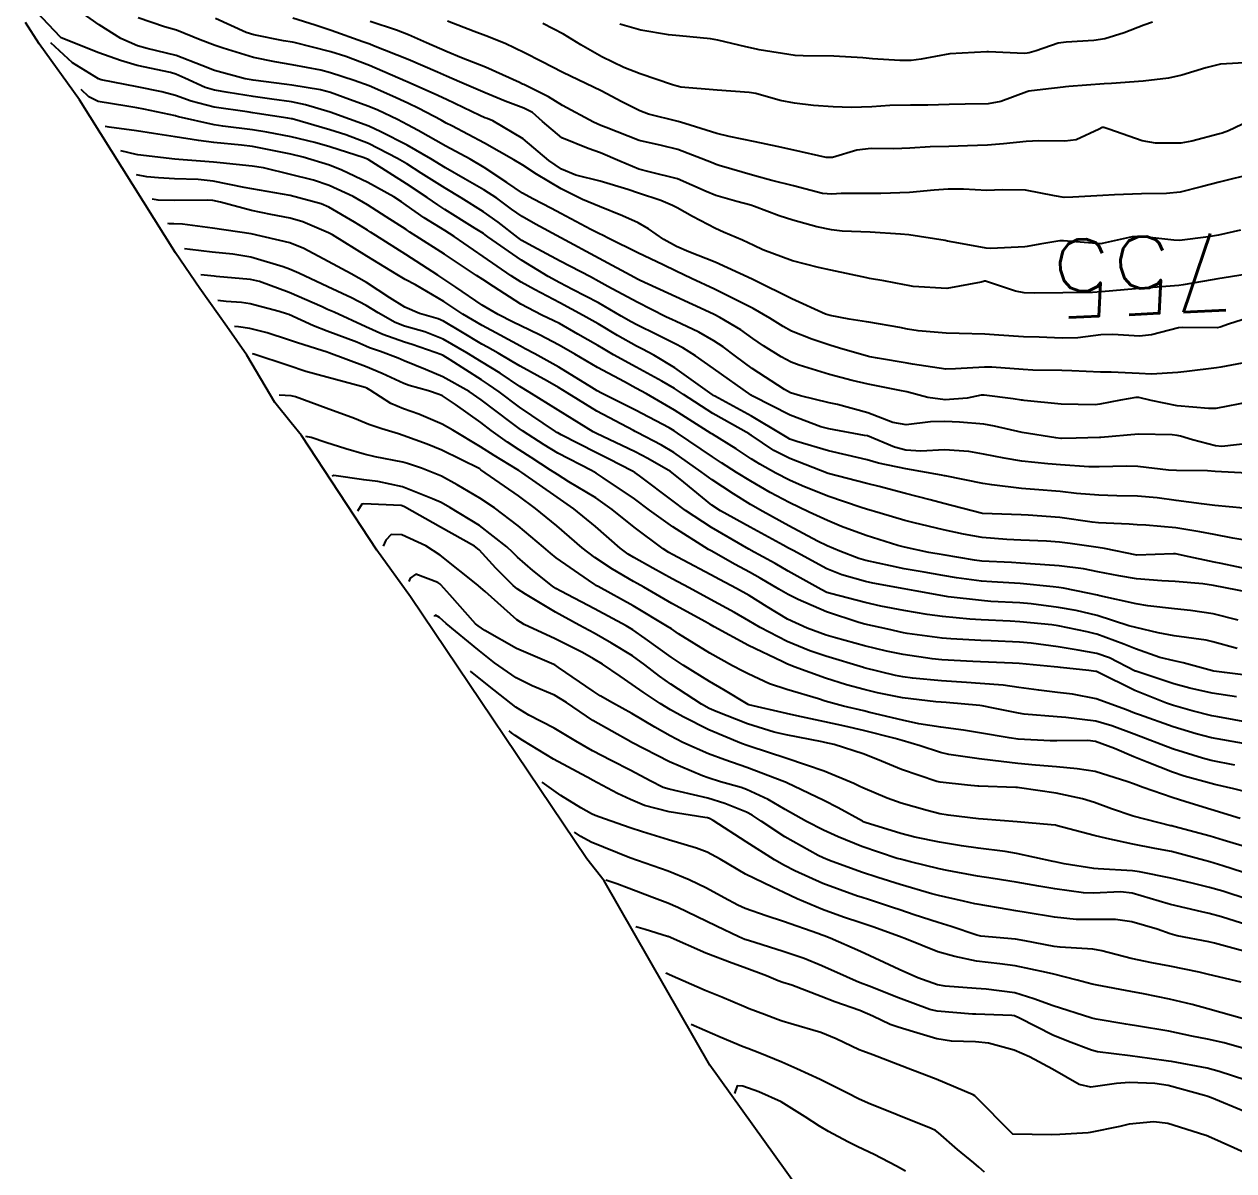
# Model space of a CAD drawing. Header units: metres. Extents: x 318500 to 325275, y 7408834 to 7428799.
# Drawn here: x 319785.3 to 319847.9, y 7410857.1 to 7410916.4 of the extents above; entities that cross this region are included whole.
import ezdxf
from ezdxf.enums import TextEntityAlignment as Align

# ---------------------------------------------------------------- set-up
doc = ezdxf.new("R2010")
doc.units = ezdxf.units.M
doc.header["$MEASUREMENT"] = 0
for name, color, linetype in [('Area', 45, 'Continuous'), ('Cotas', 45, 'Continuous'), ('Curvas de Nivel 1m', 11, 'Continuous'), ('Curvas de Nivel 5m', 15, 'Continuous')]:
    doc.layers.add(name, color=color, linetype=linetype)
doc.styles.add('Style-STANDARD', font='STANDARD.shx')

msp = doc.modelspace()

# ---------------------------------------------------------------- linework, layer by layer
at = {"layer": 'Area'}
msp.add_lwpolyline([(319835.964, 7410841.395), (319820.779, 7410862.568), (319815.317, 7410872.093), (319814.419, 7410873.226), (319805.302, 7410886.766), (319803.561, 7410889.182), (319799.666, 7410895.118), (319799.129, 7410895.758), (319798.275, 7410896.818), (319796.836, 7410899.256), (319795.798, 7410900.749), (319794.409, 7410902.707), (319793.15, 7410904.557), (319788.172, 7410912.468), (319786.097, 7410915.359), (319785.382, 7410916.456)], dxfattribs=at)
at = {"layer": 'Curvas de Nivel 1m', "flags": 128}
for points, elevation in [([(319848.709, 7410896.844), (319846.946, 7410896.506), (319846.568, 7410896.498), (319844.947, 7410896.64), (319843.598, 7410896.914), (319842.952, 7410897.07), (319842.795, 7410897.08), (319842.007, 7410896.934), (319840.948, 7410896.727), (319840.696, 7410896.702), (319838.947, 7410896.723), (319837.029, 7410896.92), (319836.949, 7410896.935), (319836.892, 7410896.943), (319836.461, 7410897.007), (319834.952, 7410897.194), (319834.798, 7410897.187), (319834.075, 7410897.043), (319832.948, 7410896.953), (319832.051, 7410897.069), (319830.954, 7410897.359), (319830.604, 7410897.437), (319828.96, 7410897.76), (319828.131, 7410897.954), (319826.967, 7410898.264), (319825.391, 7410898.738), (319824.976, 7410898.897), (319824.463, 7410899.168), (319823.544, 7410899.74), (319822.989, 7410900.13), (319822.371, 7410900.577), (319821.282, 7410901.216), (319821.002, 7410901.363), (319820.743, 7410901.483), (319819.016, 7410902.285), (319817.178, 7410903.117), (319817.029, 7410903.188), (319816.875, 7410903.272), (319815.045, 7410904.267), (319813.06, 7410905.32), (319811.757, 7410906.029), (319811.071, 7410906.43), (319810.524, 7410906.807), (319809.76, 7410907.37), (319809.087, 7410907.814), (319808.118, 7410908.367), (319807.103, 7410908.943), (319806.339, 7410909.412), (319805.12, 7410910.123), (319803.767, 7410910.814), (319803.135, 7410911.095), (319802.148, 7410911.47), (319801.143, 7410911.819), (319799.858, 7410912.21), (319799.148, 7410912.352), (319798.124, 7410912.5), (319797.151, 7410912.64), (319795.868, 7410912.838), (319795.154, 7410912.953), (319794.679, 7410913.091), (319793.63, 7410913.583), (319793.163, 7410913.793), (319792.892, 7410913.867), (319791.169, 7410914.243), (319790.303, 7410914.498), (319789.179, 7410914.891), (319787.23, 7410915.669), (319787.19, 7410915.696), (319785.318, 7410917.699)], 752), ([(319848.306, 7410898.85), (319847.194, 7410898.65), (319846.976, 7410898.616), (319845.443, 7410898.423), (319844.972, 7410898.371), (319843.608, 7410898.277), (319842.971, 7410898.316), (319841.528, 7410898.386), (319840.972, 7410898.384), (319839.492, 7410898.453), (319838.972, 7410898.468), (319837.476, 7410898.492), (319836.973, 7410898.518), (319835.36, 7410898.639), (319834.974, 7410898.644), (319833.477, 7410898.548), (319832.972, 7410898.54), (319831.253, 7410898.8), (319830.977, 7410898.851), (319829.45, 7410899.103), (319829.042, 7410899.17), (319828.981, 7410899.185), (319827.483, 7410899.63), (319826.986, 7410899.774), (319826.053, 7410900.086), (319824.993, 7410900.506), (319824.566, 7410900.737), (319823.882, 7410901.177), (319823.007, 7410901.683), (319822.056, 7410902.163), (319821.022, 7410902.668), (319819.83, 7410903.232), (319819.035, 7410903.605), (319818.362, 7410903.929), (319817.049, 7410904.559), (319815.556, 7410905.293), (319815.221, 7410905.457), (319815.062, 7410905.532), (319814.618, 7410905.751), (319813.073, 7410906.589), (319812.591, 7410906.843), (319811.624, 7410907.342), (319811.084, 7410907.645), (319810.273, 7410908.182), (319809.104, 7410908.963), (319808.382, 7410909.387), (319807.12, 7410910.064), (319805.683, 7410910.87), (319805.136, 7410911.173), (319804.62, 7410911.438), (319803.61, 7410911.919), (319803.147, 7410912.114), (319802.139, 7410912.482), (319801.154, 7410912.835), (319800.64, 7410912.973), (319799.157, 7410913.219), (319798.898, 7410913.254), (319797.159, 7410913.471), (319796.741, 7410913.544), (319795.166, 7410913.975), (319794.511, 7410914.229), (319793.177, 7410914.753), (319791.672, 7410915.123), (319791.184, 7410915.247), (319790.316, 7410915.629), (319789.201, 7410916.34), (319787.335, 7410917.668)], 753), ([(319849.015, 7410901.307), (319847.598, 7410900.861), (319847.168, 7410900.707), (319847.007, 7410900.683), (319845.204, 7410900.7), (319845.007, 7410900.673), (319843.608, 7410900.307), (319843, 7410900.241), (319841.607, 7410900.335), (319841.001, 7410900.321), (319839.803, 7410900.162), (319838.998, 7410900.149), (319837.803, 7410900.187), (319836.998, 7410900.215), (319835.717, 7410900.301), (319835, 7410900.348), (319833.671, 7410900.379), (319833, 7410900.392), (319831.551, 7410900.526), (319831.003, 7410900.613), (319830.604, 7410900.686), (319828.999, 7410900.96), (319828.868, 7410900.981), (319827.985, 7410901.125), (319827.003, 7410901.308), (319826.756, 7410901.39), (319825.015, 7410902.172), (319823.092, 7410903.126), (319823.03, 7410903.158), (319822.966, 7410903.191), (319821.043, 7410904.072), (319819.681, 7410904.603), (319819.054, 7410904.871), (319818.391, 7410905.25), (319817.597, 7410905.794), (319817.068, 7410906.101), (319816.259, 7410906.47), (319815.076, 7410906.941), (319814.183, 7410907.309), (319813.088, 7410907.859), (319811.816, 7410908.623), (319811.106, 7410909.077), (319810.634, 7410909.357), (319809.123, 7410910.221), (319807.424, 7410911.109), (319807.138, 7410911.258), (319806.874, 7410911.404), (319805.733, 7410912.008), (319805.149, 7410912.288), (319804.363, 7410912.652), (319803.157, 7410913.177), (319802.375, 7410913.468), (319801.166, 7410913.864), (319800.663, 7410913.992), (319799.171, 7410914.272), (319798.28, 7410914.417), (319797.177, 7410914.653), (319795.608, 7410915.131), (319795.186, 7410915.273), (319794.425, 7410915.571), (319793.197, 7410916.066), (319792.572, 7410916.226), (319791.206, 7410916.698)], 754), ([(319848.209, 7410905.717), (319847.069, 7410905.468), (319846.559, 7410905.386), (319845.064, 7410905.193), (319844.764, 7410905.204), (319843.067, 7410905.396), (319842.618, 7410905.375), (319841.061, 7410905.029), (319840.991, 7410905.021), (319839.063, 7410905.177), (319838.866, 7410905.179), (319837.832, 7410904.992), (319837.184, 7410904.872), (319837.058, 7410904.862), (319835.3, 7410904.782), (319835.057, 7410904.801), (319833.648, 7410905.051), (319833.061, 7410905.159), (319832.939, 7410905.184), (319831.066, 7410905.48), (319830.628, 7410905.525), (319829.068, 7410905.618), (319827.613, 7410905.677), (319827.066, 7410905.737), (319826.313, 7410905.902), (319825.071, 7410906.234), (319824.367, 7410906.464), (319823.078, 7410906.95), (319822.9, 7410907.014), (319822.177, 7410907.204), (319821.084, 7410907.514), (319820.585, 7410907.727), (319819.097, 7410908.371), (319817.632, 7410908.732), (319817.104, 7410908.883), (319816.112, 7410909.285), (319815.116, 7410909.719), (319814.487, 7410909.939), (319813.128, 7410910.5), (319812.12, 7410911.335), (319811.601, 7410911.799), (319811.147, 7410912.036), (319810.185, 7410912.399), (319809.154, 7410912.817), (319807.825, 7410913.393), (319807.164, 7410913.676), (319806.686, 7410913.888), (319805.177, 7410914.542), (319803.385, 7410915.259), (319803.188, 7410915.335), (319802.837, 7410915.464), (319801.198, 7410916.044), (319800.367, 7410916.329), (319799.208, 7410916.691)], 756), ([(319848.92, 7410908.654), (319847.103, 7410908.201), (319846.175, 7410907.958), (319845.098, 7410907.692), (319844.383, 7410907.621), (319843.097, 7410907.601), (319841.697, 7410907.542), (319841.096, 7410907.517), (319839.545, 7410907.423), (319839.094, 7410907.41), (319838.589, 7410907.491), (319837.098, 7410907.789), (319835.884, 7410907.805), (319835.097, 7410907.779), (319833.889, 7410907.839), (319833.098, 7410907.837), (319832.379, 7410907.785), (319831.096, 7410907.679), (319829.608, 7410907.615), (319829.095, 7410907.621), (319827.565, 7410907.611), (319827.087, 7410907.58), (319826.606, 7410907.626), (319825.093, 7410908.009), (319823.988, 7410908.285), (319823.1, 7410908.528), (319821.258, 7410909.068), (319821.108, 7410909.117), (319820.865, 7410909.222), (319819.12, 7410909.896), (319818.27, 7410910.105), (319817.126, 7410910.36), (319815.409, 7410911.023), (319815.138, 7410911.135), (319814.751, 7410911.304), (319813.148, 7410912.163), (319812.433, 7410912.611), (319811.159, 7410913.253), (319811.087, 7410913.279), (319810.925, 7410913.354), (319809.172, 7410914.156), (319807.936, 7410914.635), (319807.183, 7410914.937), (319806.119, 7410915.416), (319805.196, 7410915.829), (319804.573, 7410916.066), (319803.206, 7410916.516)], 757), ([(319848.644, 7410911.351), (319847.595, 7410910.863), (319847.272, 7410910.734), (319847.137, 7410910.699), (319845.697, 7410910.326), (319845.13, 7410910.229), (319843.814, 7410910.229), (319843.131, 7410910.348), (319841.41, 7410910.946), (319841.141, 7410911.026), (319841.067, 7410911.025), (319840.91, 7410910.953), (319839.71, 7410910.393), (319839.13, 7410910.321), (319837.78, 7410910.344), (319837.13, 7410910.309), (319835.965, 7410910.179), (319835.126, 7410910.119), (319834.093, 7410910.078), (319833.125, 7410910.051), (319832.167, 7410910.027), (319831.123, 7410909.96), (319830.295, 7410909.92), (319829.122, 7410909.942), (319828.381, 7410909.861), (319827.115, 7410909.485), (319826.786, 7410909.472), (319825.12, 7410909.851), (319824.254, 7410910.042), (319823.126, 7410910.29), (319821.78, 7410910.561), (319821.133, 7410910.729), (319819.489, 7410911.237), (319819.141, 7410911.335), (319817.599, 7410911.717), (319817.146, 7410911.884), (319816.23, 7410912.363), (319815.156, 7410912.926), (319814.364, 7410913.308), (319813.168, 7410913.877), (319812.071, 7410914.442), (319811.183, 7410914.899), (319810.185, 7410915.365), (319809.196, 7410915.773), (319808.586, 7410915.999), (319807.207, 7410916.524)], 758), ([(319848.721, 7410914.383), (319847.184, 7410914.304), (319846.418, 7410914.117), (319845.178, 7410913.73), (319844.499, 7410913.585), (319843.175, 7410913.422), (319841.537, 7410913.308), (319841.173, 7410913.282), (319839.337, 7410913.143), (319839.171, 7410913.129), (319839.042, 7410913.11), (319837.992, 7410912.992), (319837.265, 7410912.902), (319837.168, 7410912.872), (319835.813, 7410912.367), (319835.158, 7410912.255), (319833.97, 7410912.236), (319833.157, 7410912.219), (319832.043, 7410912.185), (319831.157, 7410912.183), (319830.086, 7410912.166), (319829.155, 7410912.105), (319828.089, 7410912.061), (319827.15, 7410912.093), (319826.128, 7410912.172), (319825.151, 7410912.29), (319824.416, 7410912.435), (319823.156, 7410912.782), (319822.804, 7410912.843), (319821.157, 7410912.953), (319819.275, 7410913.122), (319819.159, 7410913.15), (319819.087, 7410913.169), (319818.849, 7410913.245), (319817.168, 7410913.811), (319816.323, 7410914.132), (319815.181, 7410914.679), (319814.105, 7410915.311), (319813.198, 7410915.861), (319812.13, 7410916.412)], 759), ([(319848.928, 7410894.737), (319847.243, 7410894.548), (319846.925, 7410894.569), (319845.735, 7410894.888), (319845.113, 7410895.078), (319844.932, 7410895.117), (319844.686, 7410895.149), (319842.933, 7410895.184), (319840.993, 7410895.012), (319840.931, 7410895.009), (319839.711, 7410894.968), (319838.958, 7410894.951), (319838.93, 7410894.953), (319838.662, 7410894.983), (319836.933, 7410895.266), (319835.498, 7410895.584), (319834.937, 7410895.691), (319833.685, 7410895.802), (319832.931, 7410895.825), (319832.185, 7410895.813), (319830.929, 7410895.659), (319830.243, 7410895.778), (319828.937, 7410896.276), (319827.37, 7410896.707), (319826.945, 7410896.797), (319825.455, 7410897.155), (319824.952, 7410897.315), (319824.639, 7410897.48), (319822.971, 7410898.573), (319822.103, 7410899.203), (319821.46, 7410899.688), (319820.988, 7410900.003), (319820.207, 7410900.443), (319818.998, 7410901.013), (319818.84, 7410901.084), (319818.5, 7410901.247), (319817.011, 7410901.997), (319815.499, 7410902.817), (319815.027, 7410903.078), (319814.607, 7410903.304), (319813.042, 7410904.125), (319811.4, 7410905), (319811.058, 7410905.197), (319810.842, 7410905.353), (319809.835, 7410906.136), (319809.073, 7410906.68), (319807.922, 7410907.392), (319807.087, 7410907.895), (319805.844, 7410908.674), (319805.106, 7410909.153), (319804.629, 7410909.437), (319803.121, 7410910.198), (319801.948, 7410910.651), (319801.131, 7410910.904), (319799.178, 7410911.471), (319799.14, 7410911.479), (319798.944, 7410911.513), (319797.365, 7410911.76), (319797.143, 7410911.792), (319796.852, 7410911.834), (319795.145, 7410912.086), (319793.956, 7410912.386), (319793.151, 7410912.679), (319792.43, 7410912.878), (319791.155, 7410913.13), (319789.299, 7410913.498), (319789.159, 7410913.544), (319787.814, 7410914.381), (319786.7, 7410915.41)], 751), ([(319848.371, 7410891.354), (319846.879, 7410891.498), (319846.192, 7410891.569), (319844.883, 7410891.754), (319843.899, 7410891.896), (319842.886, 7410891.972), (319841.828, 7410891.994), (319840.886, 7410892.017), (319839.741, 7410892.113), (319838.888, 7410892.21), (319837.568, 7410892.315), (319836.891, 7410892.373), (319835.362, 7410892.554), (319834.894, 7410892.626), (319832.937, 7410893.022), (319832.9, 7410893.031), (319832.753, 7410893.061), (319830.903, 7410893.387), (319829.491, 7410893.687), (319828.907, 7410893.847), (319827.883, 7410894.099), (319826.912, 7410894.317), (319825.279, 7410894.793), (319824.918, 7410894.927), (319824.764, 7410895.008), (319824.511, 7410895.166), (319822.934, 7410896.109), (319821.029, 7410897.138), (319820.949, 7410897.183), (319820.893, 7410897.221), (319818.97, 7410898.601), (319817.875, 7410899.257), (319817.284, 7410899.566), (319816.985, 7410899.723), (319815.991, 7410900.286), (319814.996, 7410900.876), (319814.232, 7410901.308), (319813.01, 7410901.966), (319811.701, 7410902.659), (319811.025, 7410903.031), (319810.503, 7410903.358), (319809.045, 7410904.371), (319807.553, 7410905.395), (319807.063, 7410905.7), (319806.009, 7410906.356), (319805.076, 7410907.02), (319804.835, 7410907.191), (319804.438, 7410907.44), (319803.091, 7410908.19), (319801.742, 7410908.832), (319801.104, 7410909.083), (319799.742, 7410909.501), (319799.112, 7410909.657), (319798.93, 7410909.695), (319797.118, 7410910.043), (319796.549, 7410910.115), (319795.121, 7410910.26), (319794.327, 7410910.367), (319793.124, 7410910.542), (319792.007, 7410910.726), (319791.129, 7410910.866), (319789.72, 7410911.045), (319789.5, 7410911.09)], 749), ([(319848.858, 7410889.629), (319847.812, 7410889.809), (319846.861, 7410889.986), (319846.109, 7410890.128), (319844.864, 7410890.331), (319843.313, 7410890.468), (319842.866, 7410890.499), (319842.465, 7410890.525), (319840.866, 7410890.599), (319840.543, 7410890.633), (319838.868, 7410890.873), (319837.237, 7410890.996), (319836.87, 7410891.016), (319834.871, 7410891.082), (319834.81, 7410891.092), (319832.878, 7410891.591), (319832.172, 7410891.776), (319830.885, 7410892.109), (319829.526, 7410892.465), (319828.893, 7410892.631), (319826.9, 7410893.14), (319824.908, 7410893.915), (319824.078, 7410894.339), (319822.919, 7410895.12), (319822.875, 7410895.146), (319822.802, 7410895.192), (319820.935, 7410896.247), (319819.416, 7410897.235), (319818.955, 7410897.543), (319818.285, 7410897.925), (319816.97, 7410898.636), (319815.799, 7410899.288), (319815.274, 7410899.587), (319814.985, 7410899.758), (319813.949, 7410900.352), (319812.996, 7410900.892), (319812.712, 7410901.039), (319812.081, 7410901.334), (319811.008, 7410901.904), (319809.586, 7410902.807), (319809.027, 7410903.172), (319808.707, 7410903.383), (319807.046, 7410904.476), (319805.586, 7410905.422), (319805.262, 7410905.627), (319805.063, 7410905.756), (319804.039, 7410906.415), (319803.076, 7410907.039), (319802.336, 7410907.467), (319801.088, 7410908.041), (319800.275, 7410908.309), (319799.096, 7410908.605), (319797.693, 7410908.94), (319797.103, 7410909.04), (319795.455, 7410909.207), (319795.105, 7410909.243), (319793.317, 7410909.377), (319793.107, 7410909.393), (319791.203, 7410909.619), (319791.11, 7410909.631), (319790.31, 7410909.83)], 748), ([(319848.84, 7410888.148), (319847.217, 7410888.492), (319846.845, 7410888.566), (319845.313, 7410888.893), (319844.932, 7410888.98), (319844.851, 7410888.992), (319844.752, 7410889), (319842.85, 7410888.92), (319841.184, 7410889.276), (319840.854, 7410889.325), (319839.404, 7410889.528), (319838.849, 7410889.6), (319838.187, 7410889.649), (319836.851, 7410889.704), (319836.129, 7410889.733), (319834.852, 7410889.838), (319833.893, 7410890.006), (319832.858, 7410890.239), (319831.338, 7410890.6), (319830.865, 7410890.724), (319829.576, 7410891.099), (319828.873, 7410891.303), (319828.601, 7410891.387), (319826.882, 7410891.97), (319825.54, 7410892.504), (319824.895, 7410892.804), (319824.183, 7410893.171), (319823.354, 7410893.633), (319822.907, 7410893.908), (319822.127, 7410894.417), (319820.92, 7410895.175), (319820.847, 7410895.221), (319818.938, 7410896.427), (319817.501, 7410897.262), (319816.954, 7410897.562), (319816.354, 7410897.884), (319814.97, 7410898.631), (319813.796, 7410899.312), (319812.985, 7410899.776), (319811.959, 7410900.305), (319810.994, 7410900.776), (319810.605, 7410900.965), (319809.829, 7410901.368), (319809.007, 7410901.854), (319807.637, 7410902.778), (319807.027, 7410903.192), (319806.705, 7410903.405), (319805.046, 7410904.472), (319803.501, 7410905.453), (319803.231, 7410905.626), (319803.063, 7410905.73), (319802.393, 7410906.14), (319801.074, 7410906.914), (319800.67, 7410907.08), (319799.08, 7410907.51), (319797.085, 7410907.857), (319796.699, 7410907.93), (319795.091, 7410908.26), (319794.321, 7410908.342), (319793.092, 7410908.386), (319792.265, 7410908.43), (319791.662, 7410908.48), (319791.12, 7410908.58)], 747), ([(319848.675, 7410886.989), (319846.827, 7410887.357), (319846.259, 7410887.448), (319844.83, 7410887.562), (319844.146, 7410887.591), (319842.832, 7410887.698), (319841.919, 7410887.848), (319840.837, 7410888.07), (319840.091, 7410888.213), (319838.834, 7410888.369), (319837.356, 7410888.473), (319836.835, 7410888.513), (319836.37, 7410888.542), (319834.836, 7410888.621), (319834.464, 7410888.663), (319832.839, 7410888.934), (319832.098, 7410889.067), (319830.844, 7410889.339), (319830.499, 7410889.432), (319828.852, 7410889.942), (319827.588, 7410890.4), (319826.864, 7410890.71), (319825.903, 7410891.15), (319824.877, 7410891.64), (319823.897, 7410892.163), (319822.893, 7410892.742), (319822.149, 7410893.201), (319821.383, 7410893.691), (319820.908, 7410894.001), (319819.104, 7410895.238), (319818.922, 7410895.357), (319818.666, 7410895.502), (319816.937, 7410896.419), (319815.177, 7410897.297), (319814.952, 7410897.415), (319814.673, 7410897.585), (319812.97, 7410898.644), (319811.724, 7410899.339), (319811.228, 7410899.592), (319810.984, 7410899.723), (319809.928, 7410900.304), (319808.994, 7410900.801), (319808.003, 7410901.39), (319807.01, 7410902.034), (319805.553, 7410902.892), (319805.026, 7410903.177), (319804.581, 7410903.437), (319803.044, 7410904.386), (319801.262, 7410905.478), (319801.061, 7410905.587), (319799.728, 7410906.161), (319799.068, 7410906.348), (319798.074, 7410906.529), (319797.072, 7410906.743), (319795.467, 7410907.165), (319795.077, 7410907.25), (319794.784, 7410907.271), (319793.077, 7410907.265), (319792.245, 7410907.274), (319791.94, 7410907.32)], 746), ([(319848.034, 7410884.103), (319846.786, 7410884.449), (319846.434, 7410884.522), (319844.788, 7410884.75), (319843.951, 7410884.908), (319842.794, 7410885.178), (319842.444, 7410885.277), (319840.803, 7410885.798), (319839.709, 7410886.064), (319838.809, 7410886.226), (319837.39, 7410886.416), (319836.812, 7410886.464), (319835.301, 7410886.534), (319834.813, 7410886.573), (319833.097, 7410886.774), (319832.816, 7410886.814), (319831.392, 7410887.074), (319830.821, 7410887.18), (319829.199, 7410887.479), (319828.824, 7410887.559), (319827.605, 7410887.905), (319826.831, 7410888.22), (319825.08, 7410889.158), (319824.842, 7410889.288), (319824.574, 7410889.434), (319822.858, 7410890.368), (319821.329, 7410891.213), (319820.874, 7410891.517), (319819.429, 7410892.698), (319818.898, 7410893.135), (319818.746, 7410893.242), (319817.564, 7410893.917), (319816.91, 7410894.267), (319816.23, 7410894.598), (319814.919, 7410895.205), (319814.741, 7410895.302), (319812.937, 7410896.426), (319811.432, 7410897.343), (319810.954, 7410897.648), (319809.927, 7410898.328), (319808.973, 7410898.914), (319808.201, 7410899.388), (319806.987, 7410900.086), (319806.043, 7410900.467), (319804.993, 7410900.765), (319804.505, 7410900.947), (319803.63, 7410901.451), (319803.006, 7410901.836), (319802.245, 7410902.234), (319801.02, 7410902.803), (319799.522, 7410903.503), (319799.033, 7410903.716), (319798.718, 7410903.832), (319797.042, 7410904.32), (319796.105, 7410904.489), (319795.045, 7410904.589), (319793.903, 7410904.721), (319793.6, 7410904.76)], 744), ([(319848.768, 7410882.69), (319847.388, 7410882.861), (319846.835, 7410882.933), (319846.771, 7410882.946), (319845.242, 7410883.36), (319844.776, 7410883.456), (319844.049, 7410883.635), (319842.782, 7410884.085), (319842.181, 7410884.326), (319840.789, 7410884.842), (319840.703, 7410884.866), (319840.278, 7410884.958), (319838.794, 7410885.268), (319838.461, 7410885.317), (319836.797, 7410885.472), (319836.299, 7410885.506), (319834.798, 7410885.579), (319834.216, 7410885.622), (319832.8, 7410885.756), (319832.008, 7410885.862), (319830.805, 7410886.066), (319829.619, 7410886.287), (319828.81, 7410886.471), (319827.02, 7410886.934), (319826.818, 7410887), (319826.53, 7410887.143), (319824.829, 7410888.101), (319824.149, 7410888.486), (319822.881, 7410889.189), (319822.84, 7410889.213), (319822.795, 7410889.236), (319820.857, 7410890.351), (319819.523, 7410891.233), (319818.877, 7410891.713), (319817.145, 7410893.018), (319816.899, 7410893.198), (319816.779, 7410893.272), (319815.526, 7410893.91), (319814.909, 7410894.219), (319813.09, 7410895.146), (319812.919, 7410895.239), (319812.866, 7410895.267), (319812.788, 7410895.322), (319810.938, 7410896.58), (319809.875, 7410897.366), (319809.333, 7410897.752), (319808.959, 7410897.995), (319807.342, 7410899.029), (319806.978, 7410899.243), (319806.871, 7410899.294), (319806.575, 7410899.406), (319805.379, 7410899.819), (319804.985, 7410899.938), (319803.869, 7410900.327), (319802.993, 7410900.726), (319801.346, 7410901.477), (319801.002, 7410901.63), (319800.735, 7410901.753), (319799.015, 7410902.499), (319797.485, 7410903.071), (319797.024, 7410903.173), (319795.252, 7410903.333), (319795.137, 7410903.34), (319794.46, 7410903.42)], 743), ([(319848.002, 7410881.601), (319846.754, 7410881.793), (319845.603, 7410882.042), (319844.761, 7410882.278), (319842.802, 7410882.92), (319842.77, 7410882.934), (319841.449, 7410883.612), (319840.779, 7410883.837), (319839.828, 7410884.017), (319838.778, 7410884.193), (319837.397, 7410884.377), (319836.781, 7410884.425), (319835.313, 7410884.491), (319834.782, 7410884.514), (319833.238, 7410884.598), (319832.784, 7410884.639), (319830.983, 7410884.883), (319830.788, 7410884.914), (319829.97, 7410885.092), (319828.794, 7410885.359), (319828.473, 7410885.437), (319826.803, 7410885.987), (319825.334, 7410886.633), (319824.816, 7410886.899), (319824.346, 7410887.167), (319823.383, 7410887.739), (319822.829, 7410888.041), (319822.075, 7410888.444), (319820.839, 7410889.143), (319820.709, 7410889.221), (319818.857, 7410890.395), (319817.659, 7410891.258), (319816.878, 7410891.829), (319815.265, 7410892.924), (319814.898, 7410893.167), (319814.654, 7410893.302), (319812.909, 7410894.204), (319812.203, 7410894.621), (319811.091, 7410895.347), (319810.922, 7410895.466), (319810.496, 7410895.787), (319808.944, 7410896.959), (319808.329, 7410897.386), (319806.961, 7410898.148), (319806.073, 7410898.52), (319804.973, 7410898.973), (319804.654, 7410899.114), (319803.745, 7410899.449), (319803.174, 7410899.649), (319802.983, 7410899.728), (319802.523, 7410899.927), (319800.99, 7410900.5), (319800.277, 7410900.775), (319798.998, 7410901.358), (319798.89, 7410901.403), (319798.507, 7410901.517), (319797.006, 7410901.924), (319796.558, 7410901.993), (319795.768, 7410902.038), (319795.33, 7410902.08)], 742), ([(319848.731, 7410880.253), (319847.04, 7410880.561), (319846.736, 7410880.618), (319845.709, 7410880.885), (319844.744, 7410881.156), (319844.383, 7410881.266), (319842.755, 7410881.926), (319840.844, 7410882.873), (319840.769, 7410882.905), (319840.734, 7410882.915), (319840.367, 7410882.956), (319838.902, 7410883.118), (319838.762, 7410883.137), (319838.585, 7410883.159), (319836.765, 7410883.322), (319836.426, 7410883.344), (319834.766, 7410883.409), (319834.373, 7410883.428), (319832.767, 7410883.517), (319832.264, 7410883.568), (319830.771, 7410883.784), (319829.906, 7410883.96), (319828.777, 7410884.237), (319827.266, 7410884.65), (319826.785, 7410884.796), (319825.801, 7410885.15), (319824.797, 7410885.613), (319823.737, 7410886.245), (319822.815, 7410886.832), (319822.161, 7410887.2), (319821.275, 7410887.664), (319820.827, 7410887.902), (319819.403, 7410888.665), (319818.837, 7410888.963), (319818.658, 7410889.063), (319818.358, 7410889.247), (319816.857, 7410890.372), (319815.719, 7410891.287), (319814.879, 7410891.88), (319813.484, 7410892.721), (319812.896, 7410893.086), (319812.527, 7410893.326), (319811.539, 7410893.973), (319810.91, 7410894.37), (319810.312, 7410894.757), (319809.466, 7410895.372), (319808.926, 7410895.775), (319807.621, 7410896.712), (319806.946, 7410897.155), (319806.78, 7410897.235), (319806.218, 7410897.411), (319805.222, 7410897.694), (319804.956, 7410897.8), (319803.834, 7410898.318), (319802.968, 7410898.673), (319801.068, 7410899.389), (319800.979, 7410899.415), (319800.93, 7410899.431), (319800.764, 7410899.483), (319799.398, 7410899.917), (319798.985, 7410900.057), (319797.884, 7410900.422), (319796.991, 7410900.648), (319796.406, 7410900.723), (319796.2, 7410900.74)], 741), ([(319847.922, 7410878.071), (319846.704, 7410878.309), (319846.252, 7410878.424), (319844.746, 7410878.899), (319844.71, 7410878.912), (319844.694, 7410878.917), (319842.721, 7410879.664), (319841.564, 7410880.101), (319840.731, 7410880.337), (319839.174, 7410880.532), (319838.734, 7410880.559), (319837.02, 7410880.713), (319836.736, 7410880.751), (319835.447, 7410881.019), (319834.853, 7410881.14), (319834.741, 7410881.157), (319832.99, 7410881.304), (319832.743, 7410881.324), (319832.456, 7410881.349), (319830.745, 7410881.551), (319829.45, 7410881.802), (319828.749, 7410881.974), (319827.847, 7410882.219), (319826.754, 7410882.573), (319825.133, 7410883.156), (319824.762, 7410883.31), (319824.508, 7410883.42), (319822.776, 7410884.254), (319821.006, 7410885.217), (319820.792, 7410885.338), (319820.546, 7410885.47), (319818.808, 7410886.427), (319817.358, 7410887.262), (319817.015, 7410887.461), (319816.823, 7410887.567), (319815.736, 7410888.193), (319814.835, 7410888.797), (319814.18, 7410889.307), (319812.857, 7410890.441), (319811.767, 7410891.337), (319810.88, 7410891.985), (319808.936, 7410893.343), (319808.9, 7410893.364), (319808.877, 7410893.38), (319806.909, 7410894.345), (319806.161, 7410894.66), (319804.917, 7410895.115), (319804.676, 7410895.192), (319803.814, 7410895.447), (319803.145, 7410895.678), (319802.925, 7410895.772), (319802.406, 7410895.987), (319800.936, 7410896.515), (319799.34, 7410897.108), (319799.118, 7410897.163), (319798.5, 7410897.19)], 739), ([(319848.687, 7410876.642), (319847.864, 7410876.852), (319846.894, 7410877.069), (319846.692, 7410877.116), (319845.31, 7410877.504), (319844.698, 7410877.713), (319843.392, 7410878.225), (319842.704, 7410878.501), (319841.696, 7410878.935), (319840.715, 7410879.288), (319840.327, 7410879.345), (319838.715, 7410879.323), (319838.372, 7410879.326), (319836.716, 7410879.417), (319836.246, 7410879.478), (319834.721, 7410879.746), (319833.894, 7410879.871), (319832.725, 7410880.033), (319831.587, 7410880.211), (319830.73, 7410880.398), (319829.048, 7410880.793), (319828.736, 7410880.869), (319827.678, 7410881.126), (319826.927, 7410881.323), (319826.742, 7410881.378), (319826.391, 7410881.496), (319824.748, 7410881.973), (319823.856, 7410882.279), (319822.756, 7410882.782), (319822.488, 7410882.924), (319821.947, 7410883.202), (319820.769, 7410883.851), (319819.155, 7410884.866), (319818.788, 7410885.11), (319818.587, 7410885.243), (319816.805, 7410886.298), (319814.993, 7410887.297), (319814.881, 7410887.359), (319814.821, 7410887.4), (319814.5, 7410887.626), (319812.835, 7410888.788), (319812.532, 7410889.02), (319812.173, 7410889.33), (319810.856, 7410890.438), (319809.636, 7410891.369), (319808.877, 7410891.874), (319807.713, 7410892.567), (319806.894, 7410893), (319805.869, 7410893.415), (319805.146, 7410893.67), (319804.903, 7410893.737), (319803.46, 7410894.006), (319802.907, 7410894.145), (319801.954, 7410894.425), (319800.913, 7410894.755), (319800.159, 7410895.011), (319799.88, 7410895.06)], 738), ([(319848.194, 7410875.32), (319846.674, 7410875.777), (319845.392, 7410876.177), (319844.683, 7410876.404), (319843.187, 7410876.915), (319842.683, 7410877.1), (319842.393, 7410877.215), (319840.692, 7410877.746), (319839.775, 7410877.882), (319838.695, 7410877.982), (319837.617, 7410878.07), (319836.697, 7410878.156), (319835.402, 7410878.317), (319834.701, 7410878.402), (319833.13, 7410878.627), (319832.705, 7410878.724), (319831.642, 7410879.071), (319830.714, 7410879.347), (319830.358, 7410879.442), (319828.721, 7410879.861), (319827.762, 7410880.087), (319826.727, 7410880.306), (319825.274, 7410880.613), (319824.734, 7410880.733), (319822.792, 7410881.189), (319822.753, 7410881.202), (319821.497, 7410881.958), (319820.752, 7410882.388), (319819.393, 7410883.234), (319818.766, 7410883.656), (319817.427, 7410884.614), (319816.787, 7410885.066), (319816.44, 7410885.275), (319814.803, 7410886.15), (319813.066, 7410887.068), (319812.818, 7410887.2), (319812.639, 7410887.323), (319811.628, 7410888.138), (319810.835, 7410888.825), (319810.567, 7410889.083), (319810.281, 7410889.358), (319808.856, 7410890.454), (319807.334, 7410891.395), (319806.874, 7410891.641), (319806.441, 7410891.842), (319804.885, 7410892.46), (319803.614, 7410892.724), (319802.89, 7410892.813), (319801.329, 7410893.04), (319801.24, 7410893.01)], 737), ([(319848.644, 7410873.792), (319847.313, 7410874.197), (319846.653, 7410874.39), (319844.774, 7410874.898), (319844.66, 7410874.929), (319844.619, 7410874.941), (319842.665, 7410875.427), (319841.539, 7410875.807), (319840.672, 7410876.133), (319840.039, 7410876.324), (319838.676, 7410876.614), (319836.778, 7410876.9), (319836.679, 7410876.911), (319836.593, 7410876.916), (319834.68, 7410876.984), (319834.634, 7410876.985), (319834.091, 7410877.039), (319832.682, 7410877.188), (319832.517, 7410877.227), (319830.692, 7410877.853), (319829.437, 7410878.36), (319828.703, 7410878.654), (319827.207, 7410879.133), (319826.712, 7410879.245), (319826.578, 7410879.275), (319824.717, 7410879.639), (319824.105, 7410879.783), (319822.725, 7410880.206), (319821.107, 7410880.842), (319820.737, 7410881.003), (319820.35, 7410881.224), (319818.75, 7410882.257), (319818.171, 7410882.665), (319817.412, 7410883.26), (319816.767, 7410883.724), (319815.688, 7410884.374), (319814.784, 7410884.886), (319814.012, 7410885.308), (319812.8, 7410885.984), (319811.246, 7410886.911), (319810.817, 7410887.182), (319810.603, 7410887.353), (319809.708, 7410888.246), (319808.838, 7410889.194), (319808.606, 7410889.382), (319806.854, 7410890.365), (319804.982, 7410891.428), (319804.871, 7410891.478), (319804.809, 7410891.493), (319802.872, 7410891.576), (319802.78, 7410891.553), (319802.56, 7410891.2)], 736), ([(319848.613, 7410871.127), (319847.306, 7410871.549), (319846.619, 7410871.743), (319845.708, 7410871.975), (319844.62, 7410872.232), (319842.985, 7410872.556), (319842.625, 7410872.604), (319840.863, 7410872.71), (319840.627, 7410872.731), (319839.103, 7410872.973), (319838.631, 7410873.066), (319838.522, 7410873.091), (319836.638, 7410873.502), (319836.05, 7410873.598), (319834.641, 7410873.782), (319833.781, 7410873.905), (319832.646, 7410874.096), (319831.37, 7410874.352), (319830.652, 7410874.535), (319828.81, 7410875.108), (319828.697, 7410875.146), (319828.661, 7410875.167), (319827.406, 7410875.867), (319826.671, 7410876.242), (319824.748, 7410877.159), (319824.68, 7410877.185), (319824.639, 7410877.202), (319822.691, 7410877.947), (319821.554, 7410878.35), (319820.702, 7410878.66), (319819.385, 7410879.233), (319818.715, 7410879.585), (319817.937, 7410880.037), (319816.732, 7410880.738), (319815.735, 7410881.285), (319815.104, 7410881.655), (319814.746, 7410881.89), (319812.953, 7410883.123), (319812.759, 7410883.254), (319812.715, 7410883.276), (319812.59, 7410883.323), (319810.771, 7410884.099), (319809.134, 7410885.026), (319808.788, 7410885.263), (319808.658, 7410885.381), (319807.329, 7410886.878), (319806.87, 7410887.399), (319806.82, 7410887.442), (319806.715, 7410887.508), (319805.564, 7410887.935), (319805.276, 7410887.741), (319805.21, 7410887.57)], 734), ([(319848.594, 7410869.798), (319847.229, 7410870.233), (319846.603, 7410870.406), (319846.218, 7410870.49), (319844.6, 7410870.864), (319844.472, 7410870.901), (319842.608, 7410871.458), (319842.016, 7410871.522), (319840.608, 7410871.451), (319840.097, 7410871.469), (319838.61, 7410871.671), (319837.791, 7410871.809), (319836.615, 7410872.019), (319835.429, 7410872.207), (319834.62, 7410872.339), (319833.053, 7410872.624), (319832.625, 7410872.718), (319831.149, 7410873.075), (319830.632, 7410873.202), (319830.463, 7410873.252), (319828.641, 7410873.869), (319827.414, 7410874.363), (319826.654, 7410874.708), (319825.768, 7410875.149), (319824.666, 7410875.778), (319823.788, 7410876.29), (319822.676, 7410876.819), (319822.397, 7410876.914), (319821.325, 7410877.21), (319820.683, 7410877.406), (319820.395, 7410877.513), (319818.695, 7410878.236), (319816.736, 7410879.243), (319816.71, 7410879.255), (319816.685, 7410879.27), (319814.726, 7410880.383), (319813.358, 7410881.314), (319812.744, 7410881.692), (319811.589, 7410882.178), (319810.752, 7410882.591), (319809.644, 7410883.367), (319808.77, 7410884.048), (319807.145, 7410885.396), (319806.795, 7410885.704), (319806.586, 7410885.821), (319806.538, 7410885.79), (319806.53, 7410885.76)], 733), ([(319848.573, 7410868.402), (319846.865, 7410868.866), (319846.581, 7410868.936), (319844.943, 7410869.252), (319844.585, 7410869.354), (319843.908, 7410869.585), (319842.59, 7410869.964), (319841.753, 7410870.094), (319840.591, 7410870.09), (319839.716, 7410870.088), (319838.592, 7410870.211), (319837.131, 7410870.458), (319836.595, 7410870.544), (319836.195, 7410870.605), (319834.598, 7410870.878), (319834.475, 7410870.908), (319833.895, 7410871.041), (319832.604, 7410871.328), (319832.252, 7410871.417), (319830.612, 7410871.905), (319829.461, 7410872.254), (319828.621, 7410872.529), (319826.968, 7410873.135), (319826.632, 7410873.276), (319826.376, 7410873.4), (319824.648, 7410874.37), (319823.435, 7410875.178), (319822.966, 7410875.488), (319822.665, 7410875.644), (319821.549, 7410876.087), (319820.671, 7410876.355), (319819.193, 7410876.716), (319818.676, 7410876.823), (319818.352, 7410876.92), (319817.692, 7410877.255), (319816.688, 7410877.791), (319815.667, 7410878.313), (319814.703, 7410878.806), (319813.85, 7410879.309), (319812.72, 7410879.988), (319811.422, 7410880.647), (319810.736, 7410881.068), (319809.358, 7410882.145), (319808.39, 7410882.93)], 732), ([(319848.25, 7410866.844), (319846.556, 7410867.252), (319846.071, 7410867.364), (319844.562, 7410867.673), (319843.628, 7410867.845), (319842.567, 7410868.073), (319841.037, 7410868.479), (319840.574, 7410868.564), (319838.894, 7410868.656), (319838.576, 7410868.7), (319837.07, 7410868.995), (319836.581, 7410869.067), (319834.787, 7410869.232), (319834.582, 7410869.273), (319833.258, 7410869.721), (319832.589, 7410869.928), (319831.339, 7410870.326), (319830.595, 7410870.587), (319830.227, 7410870.716), (319829.031, 7410871.104), (319828.602, 7410871.24), (319828.411, 7410871.305), (319826.612, 7410871.956), (319825.165, 7410872.611), (319824.626, 7410872.882), (319824.118, 7410873.168), (319822.644, 7410874.109), (319820.952, 7410875.216), (319820.754, 7410875.312), (319820.661, 7410875.342), (319820.512, 7410875.371), (319818.664, 7410875.659), (319817.399, 7410875.99), (319816.67, 7410876.287), (319815.999, 7410876.606), (319814.705, 7410877.3), (319814.68, 7410877.315), (319814.654, 7410877.327), (319812.696, 7410878.384), (319811.112, 7410879.344), (319810.714, 7410879.596), (319810.524, 7410879.734), (319810.39, 7410879.84)], 731), ([(319848.505, 7410863.383), (319847.362, 7410863.711), (319846.51, 7410863.902), (319845.698, 7410864.068), (319844.514, 7410864.31), (319842.832, 7410864.602), (319842.517, 7410864.646), (319842.277, 7410864.683), (319840.749, 7410864.947), (319840.521, 7410864.988), (319840.467, 7410865.004), (319838.53, 7410865.634), (319837.529, 7410865.996), (319836.539, 7410866.298), (319835.071, 7410866.494), (319834.542, 7410866.525), (319832.948, 7410866.649), (319832.545, 7410866.72), (319831.536, 7410867.07), (319830.556, 7410867.499), (319829.791, 7410867.862), (319828.57, 7410868.436), (319826.991, 7410869.134), (319826.688, 7410869.246), (319826.581, 7410869.286), (319826.35, 7410869.375), (319824.588, 7410869.981), (319823.69, 7410870.272), (319822.595, 7410870.661), (319822.228, 7410870.827), (319821.515, 7410871.206), (319820.607, 7410871.702), (319819.709, 7410872.133), (319818.62, 7410872.584), (319816.63, 7410873.27), (319814.642, 7410874.09), (319814.104, 7410874.384), (319813.78, 7410874.61)], 729), ([(319848.484, 7410861.779), (319847.113, 7410862.238), (319846.493, 7410862.403), (319844.641, 7410862.755), (319844.498, 7410862.775), (319843.512, 7410862.91), (319842.501, 7410863.04), (319840.813, 7410863.255), (319840.504, 7410863.334), (319839.318, 7410863.778), (319838.511, 7410864.12), (319836.783, 7410864.997), (319836.522, 7410865.112), (319836.389, 7410865.135), (319834.522, 7410865.192), (319834.353, 7410865.202), (319832.524, 7410865.357), (319832.144, 7410865.445), (319830.534, 7410866.044), (319829.005, 7410866.641), (319828.546, 7410866.819), (319828.335, 7410866.902), (319827.846, 7410867.121), (319826.558, 7410867.7), (319825.646, 7410868.067), (319824.569, 7410868.438), (319822.765, 7410868.999), (319822.578, 7410869.061), (319822.277, 7410869.195), (319821.117, 7410869.744), (319820.588, 7410870.004), (319819.124, 7410870.706), (319818.597, 7410870.935), (319817.777, 7410871.252), (319816.606, 7410871.686), (319815.962, 7410871.927), (319815.39, 7410872.12)], 728), ([(319848.46, 7410860.148), (319846.711, 7410860.866), (319846.471, 7410860.954), (319846.357, 7410860.986), (319844.479, 7410861.505), (319843.78, 7410861.608), (319842.481, 7410861.661), (319841.796, 7410861.615), (319840.477, 7410861.423), (319839.871, 7410861.567), (319838.49, 7410862.346), (319837.303, 7410862.992), (319836.503, 7410863.341), (319835.18, 7410863.694), (319834.507, 7410863.763), (319833.267, 7410863.808), (319832.509, 7410863.921), (319831.308, 7410864.276), (319830.514, 7410864.518), (319830.099, 7410864.669), (319829.21, 7410865.1), (319828.524, 7410865.381), (319827.244, 7410865.843), (319826.535, 7410866.119), (319825.01, 7410866.688), (319824.545, 7410866.834), (319824.303, 7410866.92), (319823.701, 7410867.173), (319822.556, 7410867.607), (319821.92, 7410867.839), (319820.567, 7410868.344), (319818.615, 7410869.204), (319818.58, 7410869.22), (319817.421, 7410869.574), (319816.95, 7410869.72)], 727), ([(319848.432, 7410858.024), (319847.867, 7410858.281), (319846.564, 7410858.868), (319846.441, 7410858.917), (319846.369, 7410858.943), (319844.45, 7410859.545), (319843.728, 7410859.63), (319842.449, 7410859.503), (319841.976, 7410859.398), (319840.442, 7410859.075), (319840.329, 7410859.064), (319838.876, 7410858.973), (319838.44, 7410858.957), (319836.44, 7410859), (319834.469, 7410860.98), (319834.391, 7410861.031), (319832.482, 7410861.833), (319831.252, 7410862.309), (319830.493, 7410862.602), (319829.199, 7410863.1), (319828.682, 7410863.288), (319828.503, 7410863.361), (319827.31, 7410863.93), (319826.511, 7410864.253), (319824.971, 7410864.7), (319824.517, 7410864.832), (319824.272, 7410864.918), (319823.599, 7410865.174), (319822.813, 7410865.474), (319822.526, 7410865.598), (319821.398, 7410866.072), (319820.538, 7410866.42), (319818.683, 7410867.239), (319818.551, 7410867.297), (319818.517, 7410867.307), (319818.5, 7410867.31)], 726), ([(319830.89, 7410857.075), (319830.423, 7410857.344), (319829.269, 7410857.938), (319828.432, 7410858.339), (319827.914, 7410858.597), (319826.911, 7410859.133), (319826.444, 7410859.406), (319825.704, 7410859.895), (319824.463, 7410860.669), (319823.31, 7410861.177), (319822.474, 7410861.471), (319822.181, 7410861.487), (319822.05, 7410861.1)], 724)]:
    msp.add_lwpolyline(points, dxfattribs=dict(at, elevation=elevation))
at = {"layer": 'Curvas de Nivel 5m', "flags": 128}
for points, elevation in [([(319848.456, 7410903.432), (319847.035, 7410903.202), (319846.751, 7410903.158), (319845.253, 7410902.897), (319845.03, 7410902.869), (319843.227, 7410902.719), (319843.028, 7410902.703), (319842.793, 7410902.689), (319841.026, 7410902.534), (319840.568, 7410902.499), (319839.025, 7410902.485), (319837.554, 7410902.465), (319837.025, 7410902.479), (319836.582, 7410902.563), (319835.238, 7410903.027), (319835.031, 7410903.08), (319834.98, 7410903.081), (319834.806, 7410903.033), (319833.026, 7410902.706), (319831.285, 7410902.82), (319831.028, 7410902.867), (319830.844, 7410902.899), (319829.765, 7410903.099), (319829.032, 7410903.234), (319828.885, 7410903.259), (319827.038, 7410903.654), (319826.392, 7410903.794), (319825.045, 7410904.141), (319823.522, 7410904.714), (319823.056, 7410904.924), (319822.465, 7410905.199), (319821.473, 7410905.623), (319821.066, 7410905.811), (319819.873, 7410906.431), (319819.076, 7410906.87), (319818.835, 7410907.001), (319818.244, 7410907.253), (319817.086, 7410907.641), (319816.537, 7410907.829), (319815.094, 7410908.258), (319813.841, 7410908.57), (319813.103, 7410908.873), (319812.454, 7410909.33), (319811.126, 7410910.449), (319809.548, 7410911.374), (319809.251, 7410911.488), (319809.142, 7410911.535), (319808.872, 7410911.653), (319807.151, 7410912.48), (319806.523, 7410912.778), (319805.159, 7410913.374), (319805.123, 7410913.394), (319805.032, 7410913.432), (319803.172, 7410914.235), (319801.957, 7410914.694), (319801.182, 7410914.934), (319799.276, 7410915.422), (319799.189, 7410915.437), (319798.728, 7410915.517), (319797.194, 7410915.824), (319796.795, 7410915.945), (319795.207, 7410916.665)], 755), ([(319843.658, 7410916.471), (319843.211, 7410916.314), (319842.207, 7410915.933), (319841.2, 7410915.619), (319840.634, 7410915.523), (319839.197, 7410915.44), (319838.786, 7410915.394), (319837.654, 7410914.995), (319837.292, 7410914.896), (319837.189, 7410914.873), (319837.038, 7410914.852), (319835.189, 7410914.935), (319835.093, 7410914.936), (319833.188, 7410914.845), (319831.703, 7410914.557), (319831.184, 7410914.49), (319830.594, 7410914.499), (319829.185, 7410914.585), (319828.69, 7410914.625), (319827.184, 7410914.718), (319825.606, 7410914.733), (319825.184, 7410914.761), (319823.325, 7410915.051), (319823.188, 7410915.075), (319822.634, 7410915.198), (319821.195, 7410915.542), (319820.8, 7410915.62), (319819.198, 7410915.774), (319818.634, 7410915.813), (319817.202, 7410916.054), (319816.121, 7410916.371)], 760), ([(319848.585, 7410893.164), (319846.906, 7410893.256), (319846.5, 7410893.282), (319844.906, 7410893.293), (319844.491, 7410893.319), (319842.909, 7410893.506), (319842.317, 7410893.52), (319840.908, 7410893.488), (319840.369, 7410893.497), (319838.909, 7410893.59), (319838.256, 7410893.641), (319836.912, 7410893.783), (319835.991, 7410893.937), (319834.917, 7410894.153), (319834.169, 7410894.291), (319832.913, 7410894.377), (319831.685, 7410894.299), (319830.913, 7410894.35), (319830.329, 7410894.504), (319828.92, 7410895.084), (319828.901, 7410895.091), (319828.764, 7410895.112), (319826.925, 7410895.447), (319826.518, 7410895.552), (319824.935, 7410896.165), (319822.996, 7410897.143), (319822.95, 7410897.169), (319822.915, 7410897.191), (319820.97, 7410898.573), (319820.025, 7410899.23), (319819.383, 7410899.635), (319818.986, 7410899.845), (319818.052, 7410900.315), (319816.996, 7410900.824), (319816.703, 7410900.98), (319816.197, 7410901.282), (319815.01, 7410901.959), (319813.679, 7410902.655), (319813.025, 7410902.993), (319812.415, 7410903.329), (319811.042, 7410904.166), (319809.296, 7410905.376), (319809.161, 7410905.478), (319809.062, 7410905.547), (319808.631, 7410905.818), (319807.074, 7410906.792), (319806.701, 7410907.031), (319806.157, 7410907.414), (319805.09, 7410908.125), (319803.301, 7410909.263), (319803.109, 7410909.372), (319802.892, 7410909.462), (319801.118, 7410910.039), (319800.353, 7410910.26), (319799.126, 7410910.548), (319797.868, 7410910.789), (319797.131, 7410910.909), (319795.593, 7410911.096), (319795.134, 7410911.169), (319793.3, 7410911.588), (319793.171, 7410911.62), (319793.14, 7410911.63), (319791.507, 7410911.978), (319791.144, 7410912.05), (319790.634, 7410912.136), (319789.147, 7410912.38), (319788.664, 7410912.624), (319788.27, 7410912.99)], 750), ([(319848.089, 7410885.563), (319846.805, 7410885.89), (319845.63, 7410886.066), (319844.809, 7410886.145), (319843.417, 7410886.308), (319842.812, 7410886.416), (319840.944, 7410886.822), (319840.819, 7410886.851), (319840.328, 7410886.957), (319839.068, 7410887.221), (319838.823, 7410887.259), (319838.521, 7410887.285), (319836.825, 7410887.456), (319835.351, 7410887.548), (319834.826, 7410887.588), (319833.534, 7410887.757), (319832.828, 7410887.868), (319831.861, 7410888.039), (319830.831, 7410888.225), (319830.108, 7410888.366), (319828.835, 7410888.648), (319828.474, 7410888.753), (319827.489, 7410889.13), (319826.844, 7410889.406), (319826.34, 7410889.653), (319824.859, 7410890.445), (319823.518, 7410891.18), (319822.875, 7410891.55), (319821.992, 7410892.095), (319820.894, 7410892.812), (319820.318, 7410893.226), (319818.91, 7410894.232), (319818.277, 7410894.612), (319817.013, 7410895.269), (319816.921, 7410895.316), (319816.832, 7410895.36), (319814.936, 7410896.371), (319813.4, 7410897.316), (319812.954, 7410897.597), (319812.374, 7410897.913), (319810.97, 7410898.695), (319810.557, 7410898.939), (319809.826, 7410899.367), (319809.278, 7410899.67), (319808.985, 7410899.835), (319807.899, 7410900.483), (319806.996, 7410901.017), (319806.725, 7410901.132), (319805.767, 7410901.418), (319805.005, 7410901.741), (319804.219, 7410902.234), (319803.023, 7410903.015), (319802.229, 7410903.468), (319801.039, 7410904.103), (319799.772, 7410904.776), (319799.053, 7410905.063), (319797.06, 7410905.54), (319795.063, 7410905.832), (319793.512, 7410906.031), (319793.065, 7410906.05), (319792.835, 7410906.055), (319792.75, 7410906.07)], 745), ([(319848.371, 7410879.189), (319846.719, 7410879.484), (319845.922, 7410879.682), (319844.727, 7410880.052), (319842.989, 7410880.665), (319842.738, 7410880.757), (319842.319, 7410880.926), (319840.748, 7410881.494), (319839.526, 7410881.742), (319838.749, 7410881.831), (319837.791, 7410881.948), (319836.751, 7410882.089), (319835.938, 7410882.199), (319834.753, 7410882.297), (319834.047, 7410882.334), (319832.754, 7410882.429), (319831.259, 7410882.571), (319830.756, 7410882.637), (319830.38, 7410882.709), (319828.76, 7410883.098), (319828.717, 7410883.111), (319826.768, 7410883.705), (319825.939, 7410883.982), (319824.779, 7410884.454), (319823.383, 7410885.181), (319822.795, 7410885.527), (319822.043, 7410885.959), (319820.811, 7410886.637), (319819.698, 7410887.231), (319818.825, 7410887.702), (319817.832, 7410888.257), (319816.835, 7410888.807), (319816.545, 7410888.982), (319816.138, 7410889.281), (319814.857, 7410890.402), (319813.748, 7410891.311), (319812.879, 7410891.929), (319811.052, 7410893.194), (319810.899, 7410893.298), (319810.816, 7410893.351), (319809.619, 7410894.081), (319808.911, 7410894.528), (319807.487, 7410895.394), (319806.924, 7410895.696), (319805.73, 7410896.216), (319804.936, 7410896.487), (319804.271, 7410896.771), (319803.211, 7410897.456), (319803.045, 7410897.552), (319802.952, 7410897.589), (319802.763, 7410897.651), (319800.96, 7410898.119), (319799.887, 7410898.419), (319798.968, 7410898.72), (319797.199, 7410899.314), (319797.12, 7410899.33)], 740), ([(319848.323, 7410872.54), (319847.3, 7410872.86), (319846.633, 7410873.065), (319846.365, 7410873.143), (319844.64, 7410873.598), (319843.783, 7410873.768), (319842.646, 7410873.978), (319841.307, 7410874.283), (319840.652, 7410874.437), (319838.686, 7410874.954), (319838.66, 7410874.961), (319838.424, 7410874.982), (319836.661, 7410875.136), (319834.906, 7410875.27), (319834.663, 7410875.296), (319833.099, 7410875.488), (319832.665, 7410875.56), (319832.012, 7410875.721), (319830.67, 7410876.108), (319829.951, 7410876.369), (319828.678, 7410876.897), (319828.533, 7410876.967), (319828.22, 7410877.117), (319826.689, 7410877.753), (319825.771, 7410878.073), (319824.699, 7410878.426), (319822.861, 7410879.034), (319822.708, 7410879.087), (319822.418, 7410879.194), (319820.72, 7410879.892), (319819.396, 7410880.568), (319818.735, 7410880.932), (319818.203, 7410881.248), (319817.32, 7410881.836), (319816.75, 7410882.238), (319816.137, 7410882.663), (319815.215, 7410883.293), (319814.764, 7410883.573), (319814.183, 7410883.892), (319812.779, 7410884.601), (319811.179, 7410885.344), (319810.794, 7410885.586), (319809.151, 7410887.039), (319808.819, 7410887.34), (319808.777, 7410887.38), (319806.835, 7410888.922), (319806.088, 7410889.411), (319804.848, 7410889.982), (319804.288, 7410889.999), (319804.011, 7410889.696), (319803.88, 7410889.39)], 735), ([(319848.424, 7410864.939), (319846.529, 7410865.479), (319845.722, 7410865.692), (319844.536, 7410865.976), (319843.207, 7410866.246), (319842.542, 7410866.367), (319840.799, 7410866.693), (319840.547, 7410866.75), (319839.775, 7410866.962), (319838.554, 7410867.271), (319838.18, 7410867.359), (319836.56, 7410867.7), (319835.777, 7410867.797), (319834.564, 7410867.94), (319833.437, 7410868.177), (319832.571, 7410868.427), (319830.936, 7410869.076), (319830.581, 7410869.219), (319829.199, 7410869.714), (319828.588, 7410869.924), (319827.685, 7410870.218), (319826.595, 7410870.601), (319825.283, 7410871.153), (319824.605, 7410871.486), (319824.01, 7410871.768), (319822.619, 7410872.434), (319821.304, 7410873.21), (319820.635, 7410873.579), (319820.085, 7410873.778), (319818.644, 7410874.206), (319817.289, 7410874.622), (319816.653, 7410874.825), (319815.327, 7410875.29), (319814.839, 7410875.475), (319814.663, 7410875.56), (319814.11, 7410875.861), (319813.076, 7410876.503), (319812.11, 7410877.19)], 730), ([(319834.97, 7410857.022), (319834.684, 7410857.288), (319834.425, 7410857.507), (319833.582, 7410858.194), (319832.606, 7410859.058), (319832.442, 7410859.178), (319832.221, 7410859.285), (319830.454, 7410859.997), (319828.963, 7410860.602), (319828.466, 7410860.821), (319827.886, 7410861.119), (319826.48, 7410861.825), (319825.266, 7410862.375), (319824.493, 7410862.711), (319823.356, 7410863.177), (319822.73, 7410863.414), (319822.503, 7410863.508), (319821.308, 7410864.008), (319820.511, 7410864.349), (319819.8, 7410864.66)], 725)]:
    msp.add_lwpolyline(points, dxfattribs=dict(at, elevation=elevation))

# ---------------------------------------------------------------- texts
at = {"layer": 'Cotas', "style": 'Style-STANDARD'}
msp.add_text('755', height=4, rotation=182.59634, dxfattribs=at).set_placement((319843.145, 7410903.388, 755), align=Align.MIDDLE_CENTER)

doc.saveas('drawing.dxf')
